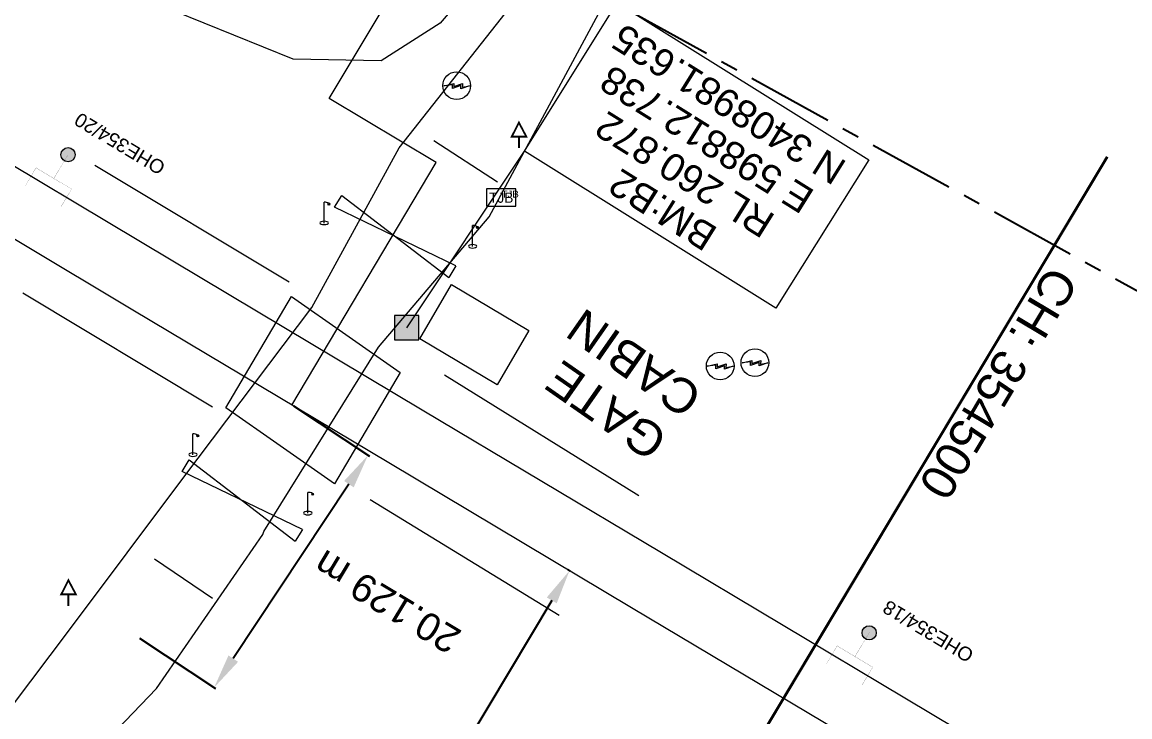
# Model space of a CAD drawing. Header units: metres. Extents: x 593168 to 611286, y 3401475 to 3412398.
# Drawn here: x 598785 to 598865, y 3408953.5 to 3409003.7 of the extents above; entities that cross this region are included whole.
import ezdxf
from ezdxf.enums import TextEntityAlignment as Align

# ---------------------------------------------------------------- set-up
doc = ezdxf.new("R2010")
doc.units = ezdxf.units.M
doc.header["$MEASUREMENT"] = 0
doc.linetypes.add('CENTER', pattern=[2, 1.25, -0.25, 0.25, -0.25])
doc.linetypes.add('PHANTOM2', pattern=[1.25, 0.625, -0.125, 0.125, -0.125, 0.125, -0.125])
doc.layers.get('Defpoints').update_dxf_attribs({"lineweight": 0})
for name, color, linetype, lineweight in [('Arch', 7, 'Continuous', 0), ('Bench_Mark', 7, 'Continuous', 0), ('Cart Track', 34, 'Continuous', 0), ('DFCC BOUNDARY', 6, 'CENTER', 0), ('Electric Pole', 251, 'Continuous', 0), ('Existing IR Chainage', 7, 'Continuous', 0), ('Existing IR Track', 143, 'Continuous', 0), ('Gate', 251, 'Continuous', 0), ('Govt buliding', 251, 'Continuous', 0), ('Grill', 251, 'Continuous', 0), ('Lamp_Post', 251, 'Continuous', 0), ('LC DETAILS IN PLAN', 7, 'Continuous', 0), ('OHE MAST', 8, 'Continuous', 0), ('OHE MAST TEXT', 8, 'Continuous', 0), ('PROPOSED DFCC TRACK', 1, 'Continuous', 0), ('Sign Board', 251, 'Continuous', 0), ('Subroad Edge', 34, 'Continuous', 0), ('Telephone Junction Box', 251, 'Continuous', 0), ('Text1', 251, 'Continuous', 0), ('TJB', 251, 'Continuous', 0), ('TOPOSTYLEREMARK', 251, 'Continuous', 0)]:
    doc.layers.add(name, color=color, linetype=linetype, lineweight=lineweight)
doc.layers.add('Existing Railway Boundary', color=7, linetype='CENTER')
doc.layers.add('MATCH LINE', color=7, linetype='Continuous')
doc.styles.add('CUT-FILL', font='cut-fill.shx', dxfattribs={"height": 2})
doc.styles.get("Standard").update_dxf_attribs({"font": 'arial_0.ttf'})
doc.styles.add('Style-Arial', font='arial_0.ttf')
doc.dimstyles.get("Standard").update_dxf_attribs({"dimtxt": 0.18, "dimasz": 0.18, "dimexe": 0.18, "dimexo": 0.0625, "dimgap": 0.09, "dimtad": 0, "dimtih": 1, "dimtoh": 1, "dimdec": 4, "dimzin": 0, "dimdsep": 46, "dimtxsty": 'Standard', "dimcen": 0.09, "dimadec": 0, "dimazin": 0, "dimtfac": 1, "dimtdec": 4, "dimtofl": 0, "dimtmove": 0, "dimatfit": 3, "dimfxl": 1, "dimtolj": 1, "dimtzin": 0, "dimarcsym": 0})

# ---------------------------------------------------------------- blocks, each defined once
blk = doc.blocks.new('GT')
at = {"layer": 'Gate'}
for p, q in [((-0.5, -0.5), (-0.5, 0.5)), ((-0.5, 0.5), (0.5, -0.5)), ((0.5, 0.5), (0.5, -0.5))]:
    blk.add_line(p, q, dxfattribs=at)
blk.add_lwpolyline([(0.5, 0.5), (-0.5, -0.5)], dxfattribs=at)
blk = doc.blocks.new('EP')
blk.add_hatch(color=8).paths.add_polyline_path([(-0.211, -0.052), (-0.211, 0.163), (-0.931, -0.012), (-0.307, 0.072), (-0.312, -0.192), (0.307, 0.005), (0.307, -0.238), (0.936, -0.012), (0.414, -0.102), (0.425, 0.151)])
at = {"color": 8}
for p, q in [((-0.931, -0.012), (-0.211, 0.163)), ((-0.307, 0.072), (-0.931, -0.012)), ((-0.312, -0.192), (-0.307, 0.072)), ((0.307, 0.005), (-0.312, -0.192)), ((-0.211, 0.163), (-0.211, -0.052)), ((-0.211, -0.052), (0.425, 0.151)), ((0.307, -0.238), (0.307, 0.005)), ((0.425, 0.151), (0.414, -0.102)), ((0.936, -0.012), (0.307, -0.238)), ((0.414, -0.102), (0.936, -0.012))]:
    blk.add_line(p, q, dxfattribs=at)
blk.add_circle((0, 0), 1, dxfattribs=at)
blk = doc.blocks.new('LP')
for points in [[(0, 0), (0, 1.501)], [(0.252, 1.35), (0.436, 1.35)]]:
    blk.add_lwpolyline(points)
for centre, radius, start, end in [((0.066, 0.986), 0.519, 57.64249, 97.31648), ((0.344, 1.331), 0.094, 11.70118, 168.04763)]:
    blk.add_arc(centre, radius, start, end)
blk.add_ellipse((0.345, 1.357), major_axis=(0.0017, 0.0438), ratio=0.461056, start_param=1.74022, end_param=4.575836)
at = {"extrusion": (0, 0, -1)}
blk.add_ellipse((0, 0.005), major_axis=(0.308, 0), ratio=0.400495, dxfattribs=at)
blk = doc.blocks.new('TJB')
at = {"layer": 'TJB'}
for p, q in [((1.035, 0.635), (-1.087, 0.635)), ((-1.087, 0.635), (-1.087, -0.633)), ((1.035, -0.633), (1.035, 0.635)), ((-1.087, -0.633), (1.035, -0.633))]:
    blk.add_line(p, q, dxfattribs=at)
at = {"layer": 'TJB', "style": 'CUT-FILL'}
blk.add_text('TJB', height=0.7386, dxfattribs=at).set_placement((-0.903, -0.377))
blk = doc.blocks.new('TSB')
at = {"const_width": 0.132}
blk.add_lwpolyline([(-0.513, 0.837), (0.537, 0.837), (0, 1.851)], close=True, dxfattribs=at)
at = {"const_width": 0.142}
blk.add_lwpolyline([(0, 0.837), (0, 0)], dxfattribs=at)
blk = doc.blocks.new('BM')
blk.add_hatch(color=256).paths.add_polyline_path([(-0.88, 0.88), (-0.88, -0.88), (0.88, -0.88), (0.88, 0.88)])
for p, q in [((0.88, 0.88), (-0.88, 0.88)), ((-0.88, 0.88), (-0.88, -0.88)), ((0.88, -0.88), (0.88, 0.88)), ((-0.88, -0.88), (0.88, -0.88))]:
    blk.add_line(p, q)
blk = doc.blocks.new('OHE MAST')
h = blk.add_hatch(color=256)
h.dxf.hatch_style = 1
edge = h.paths.add_edge_path()
edge.add_arc((0, 0), 0.514, 0, 360)
at = {"const_width": 0.01}
for points in [[(1.5, 3.5), (1.5, 2), (-1.5, 2), (-1.5, 3.5)], [(0, 2), (0, 0)]]:
    blk.add_lwpolyline(points, dxfattribs=at)
blk.add_circle((0, 0), 0.514)
blk = doc.blocks.new('*D40')
at = {"layer": 'Defpoints', "color": 0, "transparency": 16777216}
for p in [(598804.446, 3408976.043), (598793.335, 3408959.258), (598798.829, 3408955.621)]:
    blk.add_point(p, dxfattribs=at)
at = {"layer": 'PROPOSED DFCC TRACK', "color": 0, "lineweight": -2, "transparency": 16777216}
for p, q in [((598804.55, 3408975.974), (598810.044, 3408972.337)), ((598808.56, 3408970.321), (598800.209, 3408957.706)), ((598793.439, 3408959.189), (598798.934, 3408955.552))]:
    blk.add_line(p, q, dxfattribs=at)
at = {"layer": 'PROPOSED DFCC TRACK', "color": 0, "transparency": 16777216}
for points in [[(598808.213, 3408970.551), (598808.908, 3408970.091), (598809.94, 3408972.406)], [(598799.862, 3408957.936), (598800.557, 3408957.476), (598798.829, 3408955.621)]]:
    blk.add_solid(points, dxfattribs=at)
at = {"layer": 'PROPOSED DFCC TRACK', "color": 0, "lineweight": 0, "transparency": 16777216, "insert": (598811.315, 3408961.82), "char_height": 2, "attachment_point": 5, "rotation": 149, "style": 'Style-Arial'}
blk.add_mtext('\\A1;20.129 m', dxfattribs=at)
blk = doc.blocks.new('TerminatorOpen_0.5')
at = {"color": 0, "linetype": 'ByBlock', "lineweight": -2}
for q in [(-1, 0.25), (-1, 0), (-1, -0.25)]:
    blk.add_line((0, 0), q, dxfattribs=at)
blk = doc.blocks.new('*D111')
at = {"layer": 'Defpoints', "color": 0, "linetype": 'ByBlock', "ltscale": 5, "transparency": 16777216}
for p in [(598824.493, 3408964.065), (598824.651, 3408963.971), (598799.006, 3408921.049)]:
    blk.add_point(p, dxfattribs=at)
at = {"layer": 'DFCC BOUNDARY', "color": 0, "linetype": 'ByBlock', "lineweight": -2, "ltscale": 5, "transparency": 16777216}
for p, q in [((598824.544, 3408964.035), (598824.386, 3408964.13)), ((598823.211, 3408961.919), (598810.269, 3408940.259)), ((598800.13, 3408923.289), (598809.094, 3408938.291)), ((598798.898, 3408921.113), (598798.741, 3408921.207))]:
    blk.add_line(p, q, dxfattribs=at)
at = {"layer": 'DFCC BOUNDARY', "color": 0, "linetype": 'ByBlock', "ltscale": 5, "transparency": 16777216}
for points in [[(598822.853, 3408962.133), (598823.569, 3408961.706), (598824.493, 3408964.065)], [(598799.773, 3408923.503), (598800.488, 3408923.076), (598798.848, 3408921.143)]]:
    blk.add_solid(points, dxfattribs=at)
at = {"layer": 'DFCC BOUNDARY', "color": 0, "linetype": 'ByBlock', "ltscale": 5, "transparency": 16777216, "insert": (598809.681, 3408939.275), "char_height": 2, "attachment_point": 5, "rotation": 149, "style": 'Style-Arial'}
blk.add_mtext('\\A1;50 m', dxfattribs=at)

msp = doc.modelspace()

# ---------------------------------------------------------------- linework, layer by layer
at = {"layer": 'Arch'}
for points in [[(598814.7012, 3408995.176, 260.4178), (598819.2901, 3408992.1907, 260.4208)], [(598794.5134, 3408964.9319, 260.3438), (598798.7106, 3408962.0714, 260.3488)]]:
    msp.add_polyline3d(points, dxfattribs=at)
at = {"layer": 'Cart Track'}
msp.add_polyline3d([(598835.2392, 3409027.0533, 258.1215), (598815.1471, 3409003.656, 257.5106), (598810.8887, 3409000.9361, 257.3297), (598804.5441, 3409001.0495, 257.1837), (598795.9563, 3409004.5215, 257.0858), (598777.8583, 3409013.1316, 257.1907), (598739.5138, 3409033.1076, 257.4247), (598707.8777, 3409052.3633, 257.3417), (598675.1978, 3409071.5886, 257.1857), (598645.6025, 3409089.5959, 257.1727), (598615.1663, 3409108.1204, 257.2157), (598586.0484, 3409125.6456, 257.2367)], dxfattribs=at)
at = {"layer": 'Existing IR Chainage', "color": 7, "linetype": 'Continuous', "lineweight": 13, "flags": 128}
msp.add_lwpolyline([(598845.0797, 3408963.4179), (598839.9526, 3408954.8323)], dxfattribs=at)
at = {"layer": 'Existing IR Track', "flags": 128}
for points in [[(598955.2016, 3408891.2202), (598934.5639, 3408903.565), (598915.1942, 3408915.1242), (598895.0501, 3408927.1457), (598880.6638, 3408935.7542), (598865.6503, 3408944.738), (598848.7221, 3408954.85), (598831.1291, 3408965.359), (598813.8627, 3408975.6723), (598795.8417, 3408986.4364), (598779.2251, 3408996.3638), (598763.1866, 3409005.9459), (598745.3563, 3409016.6077), (598728.1843, 3409026.8757), (598712.5143, 3409036.2397), (598696.6612, 3409045.7137), (598678.822, 3409056.4557), (598654.2954, 3409071.0582), (598629.6031, 3409085.7596), (598615.3422, 3409094.2965), (598601.2624, 3409102.7251), (598582.7189, 3409113.8003), (598565.1242, 3409124.3088)], [(598952.7177, 3408887.2786), (598932.0591, 3408899.8251), (598912.7989, 3408911.3331), (598892.9227, 3408923.2091), (598878.2637, 3408931.9585), (598863.4704, 3408940.7881), (598846.311, 3408951.0352), (598828.9805, 3408961.3845), (598811.4519, 3408971.8575), (598792.9666, 3408982.9021), (598776.8204, 3408992.5565), (598760.7156, 3409002.1861), (598742.9617, 3409012.8156), (598725.8041, 3409023.0881), (598710.1228, 3409032.4555), (598694.201, 3409041.9665), (598676.467, 3409052.5075), (598651.86, 3409067.2042), (598626.949, 3409082.0825), (598612.9303, 3409090.4789), (598598.8679, 3409098.9015), (598580.306, 3409109.9806), (598562.7555, 3409120.4559)]]:
    msp.add_lwpolyline(points, dxfattribs=at)
at = {"layer": 'Existing Railway Boundary', "ltscale": 5}
msp.add_lwpolyline([(600068.3432, 3408361.2078), (600130.6112, 3408459.8878), (599836.1292, 3408634.1143), (599768.1577, 3408518.5779), (599661.815, 3408580.4349), (599612.2027, 3408612.2329), (599553.6452, 3408693.0476), (599543.655, 3408685.9527), (599543.655, 3408683.2921), (599530.154, 3408666.7376), (599508.5547, 3408629.4251), (598272.8019, 3409311.3517), (598226.2603, 3409339.3887), (598151.2488, 3409384.2728), (597917.699, 3409525.8316), (597735.9935, 3409630.0193)], dxfattribs=at)
at = {"layer": 'Govt buliding'}
msp.add_polyline3d([(598821.5588, 3408981.427, 260.0919), (598819.2624, 3408977.5031, 260.3748), (598813.6756, 3408980.8242, 260.8527), (598815.972, 3408984.7481, 260.5697)], close=True, dxfattribs=at)
at = {"layer": 'Grill'}
for points in [[(598804.2518, 3408984.9192, 260.3238), (598790.2182, 3408993.3664, 259.9369)], [(598798.6994, 3408975.8832, 260.5727), (598785.0213, 3408984.1178, 260.2678)], [(598829.508, 3408969.4884, 260.0319), (598815.4765, 3408978.1945, 260.6217)], [(598810.0994, 3408969.2148, 260.3338), (598823.7497, 3408960.8494, 260.3338)]]:
    msp.add_polyline3d(points, dxfattribs=at)
at = {"layer": 'LC DETAILS IN PLAN', "lineweight": 13, "flags": 128}
msp.add_lwpolyline([(598804.446, 3408976.043), (598814.8546, 3408993.581), (598807.1382, 3408998.1914), (598839.1956, 3409051.7183)], dxfattribs=at)
at = {"layer": 'MATCH LINE', "linetype": 'PHANTOM2', "ltscale": 15, "const_width": 0.2}
msp.add_lwpolyline([(598863.3365, 3408993.9899), (598803.7148, 3408894.1502)], dxfattribs=at)
at = {"layer": 'Subroad Edge'}
for points in [[(598717.6052, 3408896.3842, 257.8744), (598725.4041, 3408902.3569, 257.8585), (598742.2361, 3408914.7562, 257.8945), (598775.4324, 3408942.6162, 258.2974), (598788.4568, 3408959.8904, 259.756), (598796.6394, 3408970.8253, 260.7987), (598805.8902, 3408983.0865, 260.9346), (598812.2023, 3408994.6275, 260.5048), (598829.6746, 3409016.834, 258.9942), (598844.9453, 3409041.6331, 258.1864), (598862.0201, 3409067.4698, 257.8166), (598898.8346, 3409119.1303, 257.7442)], [(598720.6803, 3408894.743, 257.9161), (598727.0823, 3408899.6587, 257.8945), (598743.8996, 3408912.0644, 257.8915), (598778.8122, 3408939.0313, 258.2534), (598794.6744, 3408955.5581, 259.781), (598802.3469, 3408966.6763, 260.7987), (598802.4275, 3408966.8876, 260.8547), (598810.696, 3408980.2322, 260.9306), (598818.7038, 3408989.6578, 260.6277), (598832.2879, 3409014.9594, 259.0012), (598847.7356, 3409040.1895, 258.0675), (598864.2136, 3409065.7878, 257.7846), (598901.2991, 3409116.1903, 257.7626)]]:
    msp.add_polyline3d(points, dxfattribs=at)
msp.add_polyline3d([(598807.5104, 3408970.353, 260.9037), (598799.6697, 3408975.8432, 260.9376), (598804.4131, 3408983.8901, 260.9496), (598812.2538, 3408978.3999, 260.9496)], close=True, dxfattribs=at)
at = {"layer": 'TOPOSTYLEREMARK'}
msp.add_line((598812.738, 3408981.635, -0.089), (598821.2358, 3408994.395), dxfattribs=at)
at = {"layer": 'TOPOSTYLEREMARK', "linetype": 'Continuous'}
msp.add_lwpolyline([(598846.1108, 3408993.7659), (598839.4083, 3408983.0396), (598821.2358, 3408994.395), (598827.9383, 3409005.1213)], close=True, dxfattribs=at)

# ---------------------------------------------------------------- block references
at = {"layer": 'Bench_Mark'}
msp.add_blockref('BM', (598812.738, 3408981.635, 260.959), dxfattribs=at)
at = {"layer": 'Electric Pole', "xscale": 0.9997078269580061, "yscale": 0.9997078269580061, "zscale": 0.9997078269580061}
for p in [(598816.3478, 3408999.1292, 260.0919), (598835.3799, 3408978.8624, 257.8485), (598837.8849, 3408979.1037, 256.9038)]:
    msp.add_blockref('EP', p, dxfattribs=at)
at = {"layer": 'Gate', "yscale": 0.9997078268781471}
for p, xscale, zscale, rotation in [((598811.9108, 3408988.2202, 156.3202), 9.68595137251058, 9.68595137251058, 328.3295878186512), ((598800.8637, 3408969.1433, 156.3202), 9.611484592873273, 9.611484592873273, 328.3295878170276)]:
    msp.add_blockref('GT', p, dxfattribs=dict(at, xscale=xscale, zscale=zscale, rotation=rotation))
at = {"layer": 'Lamp_Post', "xscale": 0.9997078269580061, "yscale": 0.9997078269580061, "zscale": 0.9997078269580061}
for p in [(598806.7722, 3408989.2022, 260.5458), (598817.4989, 3408987.5117, 260.5638), (598797.3, 3408972.4492, 260.9296), (598805.5965, 3408968.223, 260.6017)]:
    msp.add_blockref('LP', p, dxfattribs=at)
at = {"layer": 'OHE MAST', "rotation": 149.0208306544456}
for p in [(598788.2758, 3408994.137), (598846.1406, 3408959.5723)]:
    msp.add_blockref('OHE MAST', p, dxfattribs=at)
at = {"layer": 'Sign Board', "xscale": 0.9997078269580061, "yscale": 0.9997078269580061, "zscale": 0.9997078269580061}
for p in [(598820.8388, 3408994.6129, 260.1719), (598788.3008, 3408961.524, 257.6666)]:
    msp.add_blockref('TSB', p, dxfattribs=at)
at = {"layer": 'Telephone Junction Box', "xscale": 0.9997078269580061, "yscale": 0.9997078269580061, "zscale": 0.9997078269580061}
msp.add_blockref('TJB', (598819.589, 3408991.0424, 260.3688), dxfattribs=at)

# ---------------------------------------------------------------- texts
at = {"layer": 'Existing IR Chainage', "color": 7, "lineweight": 0, "insert": (598850.6885, 3408969.6195), "char_height": 2.5, "attachment_point": 6, "rotation": 239.155453, "line_spacing_factor": 0.60036, "style": 'Style-Arial'}
msp.add_mtext('CH: 354500', dxfattribs=at)
at = {"layer": 'OHE MAST TEXT'}
for s, p in [('OHE354/20', (598795.3998, 3408993.4806, 260.326)), ('OHE354/18', (598853.7852, 3408958.2238, 262.023))]:
    msp.add_text(s, height=1, rotation=149, dxfattribs=at).set_placement(p)
at = {"layer": 'Telephone Junction Box'}
msp.add_text('TJB', height=0.5, dxfattribs=at).set_placement((598819.589, 3408991.042, 260.369))
at = {"layer": 'Text1'}
for s, p in [('CABIN', (598834.2547, 3408977.0231, 154.3708)), ('GATE', (598831.7584, 3408973.9368, 154.3708))]:
    msp.add_text(s, height=2.5, rotation=145.065148, dxfattribs=at).set_placement(p)
at = {"layer": 'TOPOSTYLEREMARK'}
for s, p in [('N 3408981.635', (598835.9879, 3408997.7846)), ('E 598812.738', (598834.3981, 3408995.2404)), ('RL 260.872', (598832.8084, 3408992.6963)), ('BM:B2', (598831.2186, 3408990.1521))]:
    msp.add_text(s, height=2, rotation=148, dxfattribs=at).set_placement(p, align=Align.MIDDLE_CENTER)

# ---------------------------------------------------------------- dimensions: what is measured, and where the dimension line sits
at = {"layer": 'DFCC BOUNDARY', "linetype": 'ByBlock', "ltscale": 5}
dim = msp.add_linear_dim(base=(598824.4934, 3408964.0654), p1=(598799.0057, 3408921.0491), p2=(598824.6509, 3408963.9713), angle=59.142446, dimstyle='Standard', override={"dimtxt": 2, "dimasz": 2.5, "dimexe": 0.125, "dimexo": 0.125, "dimgap": 0.125, "dimtad": 1, "dimtih": 0, "dimtoh": 0, "dimdec": 3, "dimzin": 11, "dimpost": ' m', "dimtxsty": 'Style-Arial', "dimsah": 1, "dimadec": 4, "dimazin": 3, "dimtmove": 2, "dimatfit": 1, "dimldrblk": 'TerminatorOpen_0.5', "dimfrac": 2, "dimtzin": 11}, dxfattribs=at)
dim.commit()
dim.dimension.update_dxf_attribs({"geometry": '*D111', "text_midpoint": (598809.6814, 3408939.2747), "dimtype": 161, "text_rotation": 149})
at = {"layer": 'PROPOSED DFCC TRACK', "color": 10, "lineweight": 0}
dim = msp.add_linear_dim(base=(598798.8293, 3408955.6212), p1=(598804.446, 3408976.043), p2=(598793.3351, 3408959.2582), angle=236.496999, dimstyle='Standard', override={"dimtxt": 2, "dimasz": 2.5, "dimexe": 0.125, "dimexo": 0.125, "dimgap": 0.125, "dimtad": 1, "dimtih": 0, "dimtoh": 0, "dimdec": 3, "dimzin": 11, "dimpost": ' m', "dimtxsty": 'Style-Arial', "dimsah": 1, "dimadec": 4, "dimazin": 3, "dimtmove": 2, "dimatfit": 1, "dimldrblk": 'TerminatorOpen_0.5', "dimfrac": 2, "dimtzin": 11}, dxfattribs=at)
dim.commit()
dim.dimension.update_dxf_attribs({"geometry": '*D40', "text_midpoint": (598811.3153, 3408961.82), "dimtype": 161, "text_rotation": 149})

doc.saveas('drawing.dxf')
